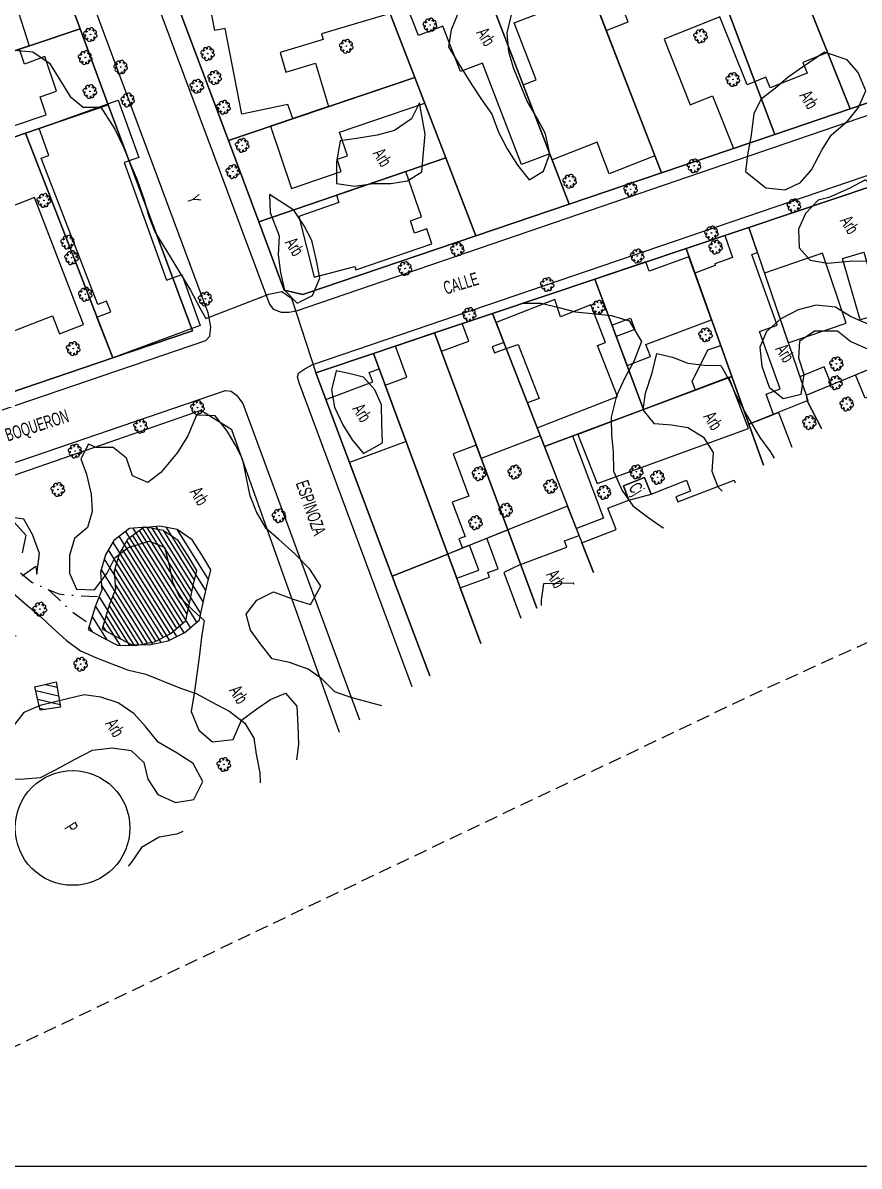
# Model space of a CAD drawing. Header units: millimetres. Extents: x 438774 to 440085, y 7202522 to 7203572.
# Drawn here: x 439303.2 to 439431.5, y 7202523.2 to 7202698.5 of the extents above; entities that cross this region are included whole.
import ezdxf

# ---------------------------------------------------------------- set-up
doc = ezdxf.new("R2010")
doc.units = ezdxf.units.MM
doc.linetypes.add('06', pattern=[3, 2, -1])
doc.linetypes.add('DASHDOT2', pattern=[0.5, 0.25, -0.125, 0, -0.125])
for name, color, linetype in [('0409', 4, 'DASHDOT2'), ('0417', 4, 'Continuous'), ('0505', 1, 'Continuous'), ('0611', 30, 'Continuous'), ('0612', 7, 'Continuous'), ('0703', 6, 'Continuous'), ('0705', 242, 'Continuous'), ('0707', 7, 'Continuous'), ('0801', 10, 'Continuous'), ('0803', 160, 'Continuous'), ('0804', 170, 'Continuous'), ('0819', 10, 'Continuous'), ('0857', 255, 'Continuous'), ('0858', 7, 'Continuous'), ('1005', 3, 'Continuous'), ('1006', 3, 'Continuous'), ('1007', 3, 'Continuous'), ('curso de agua', 4, 'Continuous')]:
    doc.layers.add(name, color=color, linetype=linetype)
doc.styles.add('02', font='swissc.ttf')

# ---------------------------------------------------------------- blocks, each defined once
blk = doc.blocks.new('09')
for p, q in [((-0.04, 0.01), (0.04, 0.01)), ((-0.02, 0.03), (0.02, 0.03)), ((0, 0.05), (0, 0.05)), ((-0.04, -0.01), (0.04, -0.01)), ((-0.02, -0.03), (0.02, -0.03))]:
    blk.add_line(p, q)
for points in [[(-0.61, 0.39), (-0.76, 0.34), (-0.88, 0.27), (-0.97, 0.13), (-1, 0), (-0.96, -0.15), (-0.88, -0.26), (-0.83, -0.31), (-0.73, -0.36), (-0.58, -0.38)], [(-0.12, 0.67), (-0.2, 0.77), (-0.32, 0.84), (-0.46, 0.87), (-0.62, 0.83), (-0.74, 0.77), (-0.81, 0.63), (-0.83, 0.49), (-0.83, 0.42), (-0.79, 0.32), (-0.69, 0.22), (-0.62, 0.16)], [(-0.41, 0.6), (-0.39, 0.72), (-0.35, 0.82), (-0.3, 0.88), (-0.18, 0.96), (-0.03, 1), (0.1, 0.96), (0.24, 0.87), (0.31, 0.75), (0.36, 0.62), (0.37, 0.55)], [(0.11, 0.66), (0.19, 0.71), (0.31, 0.78), (0.42, 0.81), (0.49, 0.81), (0.63, 0.78), (0.76, 0.7), (0.82, 0.58), (0.84, 0.41), (0.81, 0.28), (0.75, 0.16), (0.69, 0.06)], [(0.67, -0.42), (0.8, -0.38), (0.91, -0.29), (0.99, -0.14), (1.01, -0.01), (0.95, 0.14), (0.86, 0.24), (0.8, 0.29), (0.7, 0.32), (0.56, 0.34)], [(-0.14, -0.69), (-0.19, -0.75), (-0.3, -0.83), (-0.4, -0.87), (-0.48, -0.87), (-0.61, -0.83), (-0.74, -0.75), (-0.8, -0.63), (-0.83, -0.47), (-0.79, -0.33), (-0.7, -0.18), (-0.64, -0.12)], [(-0.38, -0.63), (-0.34, -0.76), (-0.26, -0.88), (-0.13, -0.97), (0.01, -1.01), (0.15, -0.97), (0.27, -0.88), (0.32, -0.83), (0.36, -0.73), (0.38, -0.57)], [(0.15, -0.7), (0.32, -0.83), (0.46, -0.87), (0.62, -0.85), (0.74, -0.79), (0.83, -0.66), (0.86, -0.52), (0.86, -0.45), (0.83, -0.34), (0.74, -0.24), (0.67, -0.18)]]:
    blk.add_lwpolyline(points)
blk.add_lwpolyline([(0, -0.05), (-0.05, 0), (0, 0.05), (0.05, 0)], close=True)

msp = doc.modelspace()

# ---------------------------------------------------------------- hatches: boundary and pattern name
at = {"layer": '0417'}
h = msp.add_hatch(dxfattribs=at)
h.set_pattern_fill('LINE', color=256, scale=10, angle=-58, style=0)
h.set_pattern_definition([(302, (-5901522.1453, 3756752.6611), (1.0600601202, 0.6623990803), [])])
h.paths.add_polyline_path([(439313.24, 7202605.45), (439315.43, 7202604.22), (439317.72, 7202603.05), (439320.48, 7202603), (439323.37, 7202603.59), (439325.92, 7202604.87), (439328.18, 7202606.83), (439328.76, 7202609.48), (439329.29, 7202612.01), (439329.9, 7202614.5), (439328.52, 7202616.8), (439327.03, 7202619.12), (439324.73, 7202620.67), (439322.08, 7202621.18), (439319.55, 7202620.96), (439317.14, 7202619.13), (439315.86, 7202616.92), (439315.1, 7202614.27), (439315.31, 7202611.53), (439314.32, 7202609.09)])
at = {"layer": '0819'}
h = msp.add_hatch(dxfattribs=at)
h.set_pattern_fill('ANSI31', color=256, scale=10, angle=-58, style=0)
h.set_pattern_definition([(347, (-5901522.1453, 3756752.6611), (0.28118881793, 1.21796258098), [])])
h.paths.add_polyline_path([(439308.3, 7202597.45), (439308.98, 7202593.55), (439305.88, 7202593.1), (439305.04, 7202596.66)])
h.paths.add_polyline_path([(439302.33, 7202604.3), (439299.36, 7202608.55), (439295.06, 7202610.29), (439292.8, 7202610.46), (439291.52, 7202605.88), (439293.43, 7202605.69), (439295.98, 7202603.89), (439298.83, 7202601.11)])
at = {"layer": 'curso de agua'}
h = msp.add_hatch(dxfattribs=at)
h.set_pattern_fill('LINE', color=256, scale=10, angle=-58, style=0)
h.set_pattern_definition([(302, (-5901520.0274, 3756752.7817), (1.0600601202, 0.6623990803), [])])
h.paths.add_polyline_path([(439315.35, 7202605.57), (439317.54, 7202604.34), (439319.84, 7202603.17), (439322.6, 7202603.12), (439325.49, 7202603.71), (439328.04, 7202604.99), (439330.3, 7202606.95), (439330.88, 7202609.6), (439331.41, 7202612.13), (439332.02, 7202614.62), (439330.64, 7202616.92), (439329.15, 7202619.24), (439326.85, 7202620.79), (439324.2, 7202621.3), (439321.67, 7202621.08), (439319.26, 7202619.25), (439317.98, 7202617.04), (439317.22, 7202614.39), (439317.43, 7202611.65), (439316.44, 7202609.21)])

# ---------------------------------------------------------------- linework, layer by layer
msp.add_lwpolyline([(440081.59, 7203556.96), (438782.49, 7203556.96), (438782.49, 7202523.15), (440081.59, 7202523.15)], close=True)
at = {"layer": '0409', "ltscale": 10, "flags": 128}
for points in [[(439248.35, 7202595.98), (439249.56, 7202597.53), (439252.14, 7202598), (439254.64, 7202598.18), (439257.21, 7202598.52), (439259.46, 7202599.88), (439261.92, 7202601.21), (439264.44, 7202602.13), (439266.9, 7202602.71), (439268.68, 7202603.09), (439272.35, 7202604.94), (439274.73, 7202606.3), (439276.84, 7202607.92), (439278.97, 7202609.5), (439281.38, 7202611.05), (439283.54, 7202612.32), (439285.59, 7202614.12), (439288.07, 7202615.66), (439290.27, 7202616.86), (439292.76, 7202617.52), (439295.3, 7202617.3), (439297.79, 7202616.68), (439300.39, 7202615.68), (439302.65, 7202614.34), (439304.62, 7202612.7), (439306.91, 7202611.68), (439308.7, 7202610.92), (439311.8, 7202610.66), (439314.9, 7202610.51)], [(439307.1, 7202611.59), (439308.74, 7202610.12), (439310.91, 7202608.08), (439313.49, 7202606.3), (439313.44, 7202606.12)]]:
    msp.add_lwpolyline(points, dxfattribs=at)
at = {"layer": '0417', "linetype": 'Continuous', "flags": 128}
msp.add_lwpolyline([(439313.24, 7202605.45), (439315.43, 7202604.22), (439317.72, 7202603.05), (439320.48, 7202603), (439323.37, 7202603.59), (439325.92, 7202604.87), (439328.18, 7202606.83), (439328.76, 7202609.48), (439329.29, 7202612.01), (439329.9, 7202614.5), (439328.52, 7202616.8), (439327.03, 7202619.12), (439324.73, 7202620.67), (439322.08, 7202621.18), (439319.55, 7202620.96), (439317.14, 7202619.13), (439315.86, 7202616.92), (439315.1, 7202614.27), (439315.31, 7202611.53), (439314.32, 7202609.09), (439313.24, 7202605.45)], close=True, dxfattribs=at)
at = {"layer": '0505', "linetype": 'Continuous', "flags": 128}
for points, elevation in [([(439301.86, 7202694.31), (439304.74, 7202694.06), (439307.27, 7202692.36), (439308.87, 7202689.79), (439310.48, 7202687.23), (439312.47, 7202685.57), (439315.15, 7202685.59), (439317.32, 7202682.2), (439318.66, 7202679.44), (439319.66, 7202676.95), (439320.74, 7202674.44), (439321.82, 7202671.4), (439322.52, 7202668.83), (439323.43, 7202666.48), (439324.84, 7202664.24), (439326.2, 7202661.95), (439327.53, 7202659.77), (439328.93, 7202657.53), (439330.36, 7202654.81), (439331.26, 7202653.17), (439340.95, 7202656.91), (439342.94, 7202657.3), (439344.43, 7202656.31), (439348.15, 7202644.85), (439379.9, 7202655.51), (439382.73, 7202655.53), (439385.42, 7202654.87), (439387.97, 7202654.18), (439390.51, 7202653.96), (439393.47, 7202653.65), (439396.22, 7202652.83), (439398.1, 7202649.66), (439396.91, 7202646.59), (439395.57, 7202644.15), (439394.27, 7202641.33), (439393.45, 7202638.05), (439393.49, 7202635.29), (439393.73, 7202632.75), (439393.83, 7202629.73), (439395.16, 7202626.81), (439396.75, 7202624.45), (439399.21, 7202622.6), (439401.43, 7202621.05), (439401.48, 7202621.02)], 95), ([(439301.87, 7202621.94), (439303.66, 7202619.94), (439303.08, 7202617.25)], 100), ([(439301.72, 7202611.02), (439303.78, 7202609.26), (439305.89, 7202607.48), (439307.78, 7202605.69), (439309.83, 7202603.85), (439312.05, 7202602.21), (439314.48, 7202601.12), (439316.86, 7202600.2), (439319.23, 7202599.3), (439322.06, 7202598.64), (439324.46, 7202597.63), (439327.37, 7202596.48), (439329.8, 7202595.67), (439332.13, 7202594.37), (439334.93, 7202592.9), (439337.26, 7202591.1), (439338.63, 7202588.82), (439339.01, 7202586.34), (439339.56, 7202583.5), (439339.62, 7202581.97)], 100)]:
    msp.add_lwpolyline(points, dxfattribs=dict(at, elevation=elevation))
at = {"layer": '0611', "linetype": 'Continuous', "flags": 128}
for points in [[(439182.51, 7202602.04), (439182.79, 7202601.47), (439183.32, 7202600.85), (439184.55, 7202600.2), (439186.07, 7202600.38), (439187.54, 7202600.81), (439331.25, 7202649.79), (439331.86, 7202650.46), (439332.05, 7202651.89), (439331.63, 7202654.03), (439330.39, 7202657.29), (439266.82, 7202828.04), (439266.21, 7202828.93), (439265.37, 7202829.43), (439264.01, 7202829.52), (439263.08, 7202829.31), (439187.59, 7202801.37), (439124.77, 7202778.39)], [(439311.61, 7202740.8), (439310.94, 7202740.27), (439310.45, 7202739.26), (439310.35, 7202738.28), (439310.42, 7202737.54), (439310.73, 7202736.54), (439341.01, 7202655.38), (439341.58, 7202654.6), (439342.8, 7202654.12), (439344, 7202654.13), (439345.16, 7202654.36), (439467.16, 7202696.13)], [(439362.92, 7202596.68), (439345.59, 7202643.29), (439345.33, 7202644.22), (439345.56, 7202644.86), (439346.43, 7202645.44), (439347.7, 7202646.13), (439471.97, 7202688.5)], [(439187.22, 7202589.96), (439187.44, 7202590.91), (439187.98, 7202591.57), (439188.68, 7202592.04), (439190.1, 7202592.82), (439334.27, 7202642.14), (439335.18, 7202642.04), (439335.95, 7202641.43), (439336.95, 7202640.14), (439354.85, 7202591.59)]]:
    msp.add_lwpolyline(points, dxfattribs=at)
at = {"layer": '0703', "linetype": 'Continuous', "flags": 128}
for points in [[(439417.79, 7202774.32), (439414.25, 7202773.13), (439395.46, 7202766.84), (439369.14, 7202758.02), (439355.16, 7202753.34), (439340.93, 7202748.57), (439314.42, 7202739.69), (439313.45, 7202737.28), (439317.79, 7202725.71), (439322.66, 7202712.69), (439327.13, 7202700.75), (439334.72, 7202680.48), (439339.4, 7202667.98), (439343.31, 7202657.52), (439346.15, 7202656.85), (439372.69, 7202665.86), (439387, 7202670.71), (439401.18, 7202675.52), (439418.58, 7202681.42), (439430.1, 7202685.33), (439441.24, 7202689.1)], [(439148.66, 7202708.97), (439156.23, 7202686.85), (439162.61, 7202668.21), (439168.98, 7202649.62), (439176.53, 7202627.89), (439184.97, 7202603.54), (439186.37, 7202602.77), (439225.64, 7202616.1), (439244.08, 7202622.36), (439269.31, 7202630.94), (439301.08, 7202641.72), (439316.98, 7202647.13), (439329.21, 7202651.28), (439316.31, 7202685.95), (439311.97, 7202697.61), (439304.47, 7202717.73)], [(439473.06, 7202686.77), (439464.54, 7202683.91), (439448.11, 7202678.4), (439433.72, 7202673.57), (439414.57, 7202667.15), (439404.93, 7202663.9), (439390.92, 7202659.2), (439375.25, 7202653.95), (439366.36, 7202650.96), (439356.99, 7202647.81), (439348.15, 7202644.85), (439359.87, 7202613.64), (439365.61, 7202598.37)]]:
    msp.add_lwpolyline(points, dxfattribs=at)
at = {"layer": '0705', "linetype": 'Continuous', "flags": 128}
for points in [[(439413.67, 7202726.49), (439429.7, 7202732.87), (439430.5, 7202733.29), (439434.39, 7202723.09), (439446.64, 7202690.94), (439441.24, 7202689.1), (439430.1, 7202685.33)], [(439405.31, 7202723.58), (439411.65, 7202725.84), (439413.67, 7202726.49), (439430.1, 7202685.33), (439418.58, 7202681.42), (439406.99, 7202712.02), (439408.14, 7202715.77)], [(439385.27, 7202716.47), (439405.31, 7202723.58), (439408.14, 7202715.77), (439406.99, 7202712.02), (439418.58, 7202681.42), (439401.18, 7202675.52)], [(439232.86, 7202692.73), (439257.37, 7202701.29), (439304.47, 7202717.73), (439311.97, 7202697.61), (439261.84, 7202680.8), (439250.38, 7202676.95), (439239.99, 7202673.46)], [(439371.29, 7202711.49), (439385.27, 7202716.47), (439401.18, 7202675.52), (439387, 7202670.71)], [(439327.13, 7202700.75), (439355.42, 7202710.67), (439357.06, 7202706.44), (439363.33, 7202690.16), (439334.72, 7202680.48)], [(439357.06, 7202706.44), (439371.29, 7202711.49), (439387, 7202670.71), (439372.69, 7202665.86), (439368.07, 7202677.83), (439363.33, 7202690.16)], [(439261.84, 7202680.8), (439311.97, 7202697.61), (439316.31, 7202685.95), (439303.58, 7202681.6), (439287.82, 7202676.19), (439270.34, 7202670.21), (439266.01, 7202668.73)], [(439334.72, 7202680.48), (439363.33, 7202690.16), (439368.07, 7202677.83), (439339.4, 7202667.98)], [(439303.58, 7202681.6), (439316.31, 7202685.95), (439329.21, 7202651.28), (439316.98, 7202647.13)], [(439287.82, 7202676.19), (439303.58, 7202681.6), (439316.98, 7202647.13), (439301.08, 7202641.72)], [(439339.4, 7202667.98), (439368.07, 7202677.83), (439372.69, 7202665.86), (439346.15, 7202656.85), (439343.31, 7202657.52)], [(439404.93, 7202663.9), (439414.57, 7202667.15), (439423.34, 7202641.4), (439423.62, 7202640.6), (439423.54, 7202640.56), (439414.59, 7202636.95), (439411.96, 7202644.29)], [(439390.92, 7202659.2), (439404.93, 7202663.9), (439411.96, 7202644.29), (439398.42, 7202639.23)], [(439375.25, 7202653.95), (439390.92, 7202659.2), (439398.42, 7202639.23), (439383.2, 7202633.53)], [(439366.36, 7202650.96), (439375.25, 7202653.95), (439383.2, 7202633.53), (439386.75, 7202624.41), (439377.59, 7202620.74)], [(439356.99, 7202647.81), (439366.36, 7202650.96), (439377.59, 7202620.74), (439368.37, 7202617.04)], [(439356.99, 7202647.81), (439368.37, 7202617.04), (439359.87, 7202613.64), (439348.15, 7202644.85)]]:
    msp.add_lwpolyline(points, close=True, dxfattribs=at)
for points in [[(439443.1, 7202647.3), (439442.4, 7202649.26), (439433.72, 7202673.57), (439414.57, 7202667.15), (439423.34, 7202641.4), (439423.54, 7202640.56), (439425.7, 7202636.31)], [(439416.83, 7202630.7), (439414.59, 7202636.95), (439411.96, 7202644.29), (439398.42, 7202639.23), (439383.2, 7202633.53), (439386.75, 7202624.41), (439377.59, 7202620.74), (439382.04, 7202608.74)], [(439425.7, 7202636.31), (439423.54, 7202640.56), (439414.59, 7202636.95), (439416.83, 7202630.7)], [(439382.04, 7202608.74), (439377.59, 7202620.74), (439368.37, 7202617.04), (439373.45, 7202603.33)], [(439373.45, 7202603.33), (439368.37, 7202617.04), (439359.87, 7202613.64), (439365.61, 7202598.37)]]:
    msp.add_lwpolyline(points, dxfattribs=at)
at = {"layer": '0707', "linetype": 'Continuous', "flags": 128}
for points in [[(439147.08, 7202784.01), (439177.95, 7202795.49), (439210.32, 7202807.52), (439225.7, 7202813.24), (439263.44, 7202827.27), (439264.42, 7202825.26), (439267.89, 7202815.94), (439276.03, 7202794.1), (439289.75, 7202757.25), (439298.34, 7202734.18), (439304.47, 7202717.73), (439311.97, 7202697.61), (439316.31, 7202685.95), (439303.58, 7202681.6), (439287.82, 7202676.19), (439270.34, 7202670.21), (439257.5, 7202665.81), (439254.64, 7202664.84)], [(439395.46, 7202766.84), (439411.65, 7202725.84), (439413.67, 7202726.49), (439430.1, 7202685.33)], [(439369.14, 7202758.02), (439385.27, 7202716.47), (439401.18, 7202675.52)], [(439355.16, 7202753.34), (439371.29, 7202711.49), (439387, 7202670.71)], [(439314.42, 7202739.69), (439313.45, 7202737.28), (439317.79, 7202725.71), (439322.66, 7202712.69), (439327.13, 7202700.75), (439334.72, 7202680.48), (439339.4, 7202667.98), (439343.31, 7202657.52), (439346.15, 7202656.85), (439372.69, 7202665.86), (439387, 7202670.71), (439401.18, 7202675.52), (439430.1, 7202685.33), (439441.24, 7202689.1), (439446.64, 7202690.94), (439466.24, 7202697.58)], [(439317.79, 7202725.71), (439346.01, 7202735.1), (439350.76, 7202722.8), (439355.42, 7202710.67), (439357.06, 7202706.44), (439363.33, 7202690.16), (439368.07, 7202677.83), (439372.69, 7202665.86)], [(439311.97, 7202697.61), (439250.38, 7202676.95), (439239.99, 7202673.46), (439168.98, 7202649.62), (439176.53, 7202627.89), (439184.97, 7202603.54), (439186.37, 7202602.77), (439244.08, 7202622.36), (439269.31, 7202630.94), (439316.98, 7202647.13)], [(439363.33, 7202690.16), (439334.72, 7202680.48)], [(439365.61, 7202598.37), (439359.87, 7202613.64), (439348.15, 7202644.85), (439356.99, 7202647.81), (439366.36, 7202650.96), (439375.25, 7202653.95), (439390.92, 7202659.2), (439404.93, 7202663.9), (439414.57, 7202667.15), (439433.72, 7202673.57), (439448.11, 7202678.4), (439464.54, 7202683.91), (439473.06, 7202686.77)], [(439316.98, 7202647.13), (439303.58, 7202681.6)], [(439339.4, 7202667.98), (439368.07, 7202677.83)], [(439414.57, 7202667.15), (439423.34, 7202641.4), (439423.62, 7202640.6), (439423.54, 7202640.56), (439414.59, 7202636.95)], [(439404.93, 7202663.9), (439411.96, 7202644.29), (439414.59, 7202636.95), (439416.83, 7202630.7)], [(439390.92, 7202659.2), (439398.42, 7202639.23)], [(439375.25, 7202653.95), (439383.2, 7202633.53), (439386.75, 7202624.41), (439390.72, 7202614.23)], [(439366.36, 7202650.96), (439377.59, 7202620.74), (439382.04, 7202608.74)], [(439423.34, 7202641.4), (439442.4, 7202649.26)], [(439356.99, 7202647.81), (439368.37, 7202617.04), (439373.45, 7202603.33)], [(439383.2, 7202633.53), (439398.42, 7202639.23), (439411.96, 7202644.29)], [(439423.54, 7202640.56), (439425.7, 7202636.31)], [(439335.27, 7202636.09), (439330.51, 7202639.04), (439314.03, 7202633.33), (439300.79, 7202628.75), (439263.76, 7202615.92), (439241.3, 7202608.13), (439189.99, 7202590.35), (439189.39, 7202588.88), (439212.13, 7202523.15)], [(439351.78, 7202589.65), (439335.27, 7202636.09)], [(439386.75, 7202624.41), (439377.59, 7202620.74), (439368.37, 7202617.04), (439359.87, 7202613.64)]]:
    msp.add_lwpolyline(points, dxfattribs=at)
at = {"layer": '0801', "linetype": 'Continuous', "flags": 128}
for points in [[(439421.34, 7202707.27), (439426.65, 7202693.95), (439422.84, 7202692.43), (439423.49, 7202690.81), (439417.82, 7202688.54), (439417.17, 7202690.17), (439414.31, 7202689.02), (439410.14, 7202699.45), (439401.56, 7202696.02), (439405.58, 7202685.96), (439408.97, 7202687.32), (439412.19, 7202679.26), (439401.18, 7202675.52), (439392.69, 7202697.37), (439396.03, 7202698.66), (439393.89, 7202704.17), (439406.53, 7202709.08), (439413.78, 7202714.53), (439420.46, 7202709.47), (439418.05, 7202707.22), (439421.34, 7202707.27)], [(439278.9, 7202709.33), (439286.76, 7202711.55), (439287.53, 7202709.1), (439298.51, 7202712.62), (439304.18, 7202695), (439293.09, 7202691.28), (439292.06, 7202694.36), (439289.7, 7202693.57), (439290.31, 7202691.74), (439286.82, 7202690.58), (439284.36, 7202697.94), (439277.06, 7202695.49), (439273.95, 7202704.75), (439279.76, 7202706.68), (439278.9, 7202709.33)], [(439359.55, 7202699.97), (439349.02, 7202696.82), (439349.27, 7202695.97), (439342.65, 7202693.99), (439343.55, 7202690.97), (439348.11, 7202692.33), (439350.11, 7202685.69), (439344.61, 7202683.83), (439343.87, 7202686.01), (439336.81, 7202684.51), (439334.25, 7202697.67), (439332.63, 7202697.37), (439331.7, 7202702.35), (439352.54, 7202709.65), (439353.93, 7202705.1), (439357.46, 7202705.4), (439359.55, 7202699.97)], [(439357.06, 7202706.44), (439372.69, 7202665.86), (439387, 7202670.71), (439384.02, 7202678.45), (439379.71, 7202676.79), (439373.72, 7202692.36), (439370.32, 7202691.05), (439367.63, 7202698.04), (439363.87, 7202696.6), (439362.28, 7202700.73), (439366.48, 7202702.34), (439362.62, 7202708.42), (439357.06, 7202706.44)], [(439390.46, 7202703.14), (439400.17, 7202678.11), (439393.16, 7202675.38), (439391.3, 7202680.2), (439384.38, 7202677.51), (439379.95, 7202689.02), (439381.96, 7202689.79), (439378.59, 7202698.53), (439390.46, 7202703.14)], [(439302.68, 7202694.5), (439272.54, 7202684.38), (439274.43, 7202678.73), (439283.14, 7202681.66), (439282.91, 7202682.36), (439290.65, 7202684.96), (439292.45, 7202679.59), (439306.8, 7202684.41), (439305.86, 7202687.19), (439308.35, 7202688.03), (439306.57, 7202693.34), (439303.46, 7202692.2), (439302.68, 7202694.5)], [(439363.33, 7202690.16), (439341.19, 7202682.67), (439344.42, 7202673.13), (439352.03, 7202675.71), (439351.4, 7202677.59), (439353.01, 7202678.14), (439351.77, 7202681.78), (439364.86, 7202686.19), (439363.33, 7202690.16)], [(439305.71, 7202682.32), (439317.84, 7202686.67), (439320.98, 7202677.89), (439318.76, 7202677.11), (439325.22, 7202659.07), (439327.61, 7202659.93), (439330.42, 7202652.11), (439316.98, 7202647.13), (439314.56, 7202653.36), (439316.67, 7202654.19), (439316.02, 7202655.85), (439314.69, 7202655.34), (439305.99, 7202677.75), (439307.19, 7202678.17), (439305.71, 7202682.32)], [(439287.82, 7202676.19), (439297.96, 7202649.82), (439307.74, 7202653.6), (439308.81, 7202650.83), (439312.52, 7202652.25), (439305.01, 7202671.71), (439300.95, 7202670.14), (439301.73, 7202668.1), (439296.23, 7202665.97), (439291.78, 7202677.55), (439287.82, 7202676.19)], [(439347.88, 7202659.53), (439354.14, 7202661.13), (439354.26, 7202660.63), (439365.96, 7202664.62), (439365.18, 7202666.92), (439363.29, 7202666.27), (439362.64, 7202668.16), (439364.36, 7202668.75), (439361.97, 7202675.74), (439351.3, 7202672.07), (439351.68, 7202670.97), (439345.51, 7202668.84), (439347.88, 7202659.53)], [(439406.27, 7202660.14), (439414.59, 7202636.95), (439418.33, 7202638.46), (439417.21, 7202641.59), (439419.36, 7202642.36), (439416.2, 7202651.17), (439418.91, 7202652.15), (439415.03, 7202662.98), (439415.89, 7202663.28), (439414.57, 7202667.15), (439410.88, 7202665.9), (439412.08, 7202662.53), (439409.33, 7202661.56), (439409.42, 7202661.28), (439406.27, 7202660.14)], [(439416.96, 7202660.14), (439420.61, 7202649.42), (439429.5, 7202652.46), (439425.86, 7202663.18), (439416.96, 7202660.14)], [(439431.64, 7202652.97), (439428.93, 7202662.4), (439432.2, 7202663.33), (439434.92, 7202653.91), (439431.64, 7202652.97)], [(439390.92, 7202659.2), (439393.56, 7202652.16), (439396.42, 7202653.23), (439397.07, 7202651.48), (439394.22, 7202650.41), (439395.89, 7202645.98), (439399.48, 7202647.33), (439398.78, 7202649.18), (439408.84, 7202652.98), (439405.38, 7202662.62), (439399.27, 7202660.44), (439398.77, 7202661.84), (439390.92, 7202659.2)], [(439375.79, 7202652.55), (439377.34, 7202648.59), (439379.16, 7202649.18), (439382.38, 7202640.91), (439380.6, 7202640.22), (439382.09, 7202636.39), (439394.41, 7202641.19), (439391.35, 7202649.03), (439392.56, 7202649.5), (439390.31, 7202655.27), (439385.67, 7202653.45), (439384.83, 7202656.07), (439375.79, 7202652.55)], [(439377.34, 7202648.59), (439382.55, 7202635.19), (439373.52, 7202631.68), (439367.41, 7202648.14), (439371.62, 7202649.7), (439370.61, 7202652.39), (439375.25, 7202653.95), (439376.98, 7202649.51), (439375.2, 7202648.82), (439375.54, 7202647.89), (439377.34, 7202648.59)], [(439366.36, 7202650.96), (439372.76, 7202633.74), (439369.22, 7202632.42), (439371.63, 7202625.93), (439369.07, 7202624.98), (439371.04, 7202619.71), (439370.1, 7202619.36), (439370.62, 7202617.94), (439368.37, 7202617.04), (439358.78, 7202642.96), (439362.11, 7202644.19), (439360.35, 7202648.95), (439366.36, 7202650.96)], [(439410.26, 7202649.03), (439411.96, 7202644.29), (439406.37, 7202642.2), (439405.87, 7202643.52), (439408.27, 7202648.35), (439410.26, 7202649.03)], [(439356.99, 7202647.81), (439348.15, 7202644.85), (439349.69, 7202640.75), (439356.87, 7202643.45), (439356.33, 7202644.9), (439357.85, 7202645.47), (439356.99, 7202647.81)], [(439423.34, 7202641.4), (439427.23, 7202643.01), (439426.1, 7202645.76), (439422.37, 7202644.25), (439423.34, 7202641.4)], [(439388.35, 7202635.38), (439391.28, 7202627.86), (439414.49, 7202636.32), (439411.5, 7202644.19), (439388.35, 7202635.38)], [(439388.11, 7202620.94), (439383.2, 7202633.53), (439387.53, 7202635.16), (439392.25, 7202622.56), (439388.11, 7202620.94)], [(439388.11, 7202620.94), (439383.2, 7202633.53), (439387.53, 7202635.16), (439392.25, 7202622.56), (439388.11, 7202620.94)], [(439368.37, 7202617.04), (439361.98, 7202634.32), (439353.31, 7202631.11), (439359.87, 7202613.64), (439368.37, 7202617.04)], [(439386.75, 7202624.41), (439377.59, 7202620.74), (439379.55, 7202615.44), (439386.66, 7202618.08), (439386.3, 7202619.08), (439388.52, 7202619.89), (439386.75, 7202624.41)], [(439368.37, 7202617.04), (439369.75, 7202613.33), (439373.13, 7202614.58), (439371.7, 7202618.38), (439368.37, 7202617.04)]]:
    msp.add_lwpolyline(points, close=True, dxfattribs=at)
for points in [[(439434.13, 7202641.64), (439432.42, 7202640.94), (439430.94, 7202644.54), (439442.4, 7202649.26), (439443.1, 7202647.3)], [(439416.83, 7202630.7), (439414.59, 7202636.95), (439419.11, 7202638.77), (439421.18, 7202633.46)], [(439390.72, 7202614.23), (439388.95, 7202618.77), (439394.21, 7202620.8), (439392.93, 7202624.06), (439396.18, 7202625.31), (439395.32, 7202627.53), (439398.58, 7202628.79), (439399.56, 7202626.25), (439404.99, 7202628.36), (439405.64, 7202626.7), (439403.37, 7202625.81), (439403.67, 7202625.04), (439412.32, 7202628.39), (439412.48, 7202627.96)], [(439373.45, 7202603.33), (439370.3, 7202611.84), (439374.8, 7202613.51), (439374.54, 7202614.21), (439376.1, 7202614.79), (439374.4, 7202619.46), (439377.59, 7202620.74), (439379.55, 7202615.44), (439376.98, 7202614.23), (439379.58, 7202607.2)], [(439365.61, 7202598.37), (439359.87, 7202613.64), (439368.37, 7202617.04), (439373.45, 7202603.33)]]:
    msp.add_lwpolyline(points, dxfattribs=at)
at = {"layer": '0803'}
msp.add_circle((439310.82, 7202575.03), 8.8, dxfattribs=at)
at = {"layer": '0819', "linetype": 'Continuous', "flags": 128}
msp.add_lwpolyline([(439308.3, 7202597.45), (439308.98, 7202593.55), (439305.88, 7202593.1), (439305.04, 7202596.66), (439308.3, 7202597.45)], close=True, dxfattribs=at)
at = {"layer": '0857', "linetype": 'Continuous', "flags": 128}
msp.add_lwpolyline([(439396.18, 7202625.31), (439399.56, 7202626.25), (439398.58, 7202628.79), (439395.32, 7202627.53), (439396.18, 7202625.31)], close=True, dxfattribs=at)
at = {"layer": '1005'}
for points in [[(439370.01, 7202700.14), (439368.9, 7202697.45), (439368.49, 7202694.83), (439370.11, 7202692.13), (439372.09, 7202689.03), (439373.46, 7202686.9), (439375.12, 7202684.54), (439376.17, 7202681.76), (439377.47, 7202679.18), (439379.06, 7202676.69), (439380.86, 7202674.45), (439383.07, 7202675.78), (439384.04, 7202678.43), (439383.38, 7202681.5), (439382.16, 7202683.78), (439380.58, 7202686.53), (439379.47, 7202689.1), (439378.46, 7202691.63), (439377.74, 7202694.09), (439377.49, 7202696.97), (439378.18, 7202699.77)], [(439410.46, 7202626.69), (439409.88, 7202627.32), (439408.94, 7202629.69), (439409.15, 7202632.64), (439407.7, 7202634.87), (439405.19, 7202636.42), (439402.69, 7202636.81), (439400.08, 7202637.02), (439398.37, 7202639.17), (439398.72, 7202641.73), (439399.72, 7202644.86), (439400.43, 7202647.81), (439402.88, 7202647.26), (439405.21, 7202646.32), (439407.69, 7202646.04), (439410.25, 7202645.98), (439411.55, 7202643.72), (439412.65, 7202641.24), (439414.28, 7202638.27), (439416.27, 7202634.94), (439417.85, 7202632.77), (439418.44, 7202631.73)], [(439358.25, 7202593.74), (439356.18, 7202594.32), (439353.52, 7202595.04), (439351.07, 7202595.92), (439349.08, 7202597.89), (439346.98, 7202599.36), (439344.1, 7202600.4), (439341.43, 7202600.96), (439339.61, 7202603.34), (439338.13, 7202605.36), (439337.48, 7202607.8), (439339.09, 7202609.98), (439341.65, 7202611.27), (439344.69, 7202610.12), (439347.3, 7202609.31), (439348.92, 7202612.09), (439347.24, 7202614.71), (439344.93, 7202617.08), (439342.44, 7202619.31), (439340.51, 7202620.95), (439339.02, 7202623.51), (439338.05, 7202625.96), (439337.48, 7202628.93), (439336.93, 7202631.49), (439335.84, 7202633.76), (439334.5, 7202636), (439332.71, 7202638.22), (439329.83, 7202638.37), (439328.52, 7202635.19), (439326.92, 7202632.64), (439324.38, 7202629.55), (439322.38, 7202628.03), (439320.02, 7202629.05), (439319.11, 7202631.75), (439317.04, 7202633.37), (439314.47, 7202633.41), (439313.27, 7202633.92), (439312.1, 7202631.67), (439312.95, 7202629.31), (439313.7, 7202626.21), (439313.85, 7202623.55), (439313.12, 7202621.1), (439311.1, 7202619.41), (439310.33, 7202616.84), (439310.34, 7202614.13), (439311.43, 7202611.67), (439314.19, 7202611.53), (439316.15, 7202614.09), (439317.32, 7202616.48), (439319.36, 7202618.07), (439322.56, 7202619.04), (439324.91, 7202618.09), (439325.62, 7202615.35), (439326.16, 7202612.78), (439327.22, 7202610.46), (439329.16, 7202608.52), (439331.02, 7202606.84), (439330.58, 7202604.27), (439330.26, 7202601.21), (439329.51, 7202596.02), (439329.02, 7202592.89), (439330.17, 7202590.01), (439332.31, 7202588.23), (439335.48, 7202588.6), (439336.73, 7202591.56), (439339.1, 7202593.29), (439341.19, 7202594.73), (439343.51, 7202595.68), (439345.23, 7202593.71), (439345.4, 7202590.67), (439345.49, 7202587.88), (439345.19, 7202585.48)], [(439303.11, 7202613.72), (439305.19, 7202615.16), (439305.34, 7202613.97), (439305.73, 7202617.11), (439304.67, 7202620.04), (439303.33, 7202622.4), (439300.8, 7202622.77)], [(439383.08, 7202612.49), (439382.72, 7202609.98), (439382.69, 7202609.16)], [(439387.78, 7202612.38), (439387.67, 7202612.56), (439383.08, 7202612.49)], [(439300.33, 7202582.5), (439303.39, 7202582.58), (439305.89, 7202582.76), (439308.22, 7202583.95), (439311.13, 7202585.55), (439313.9, 7202586.96), (439316.89, 7202587.31), (439319.8, 7202586.93), (439321.74, 7202585.09), (439322.37, 7202582.5), (439323.88, 7202580.15), (439326.63, 7202578.93), (439329.43, 7202579.39), (439330.81, 7202582.17), (439329.3, 7202584.9), (439326.85, 7202586.48), (439323.94, 7202588.19), (439322.03, 7202590.61), (439320.25, 7202592.54), (439317.83, 7202594.22), (439315.18, 7202595.08), (439312.61, 7202595.45), (439310.03, 7202594.85), (439305.86, 7202593.79), (439303.36, 7202592.76), (439301.72, 7202590.64)], [(439327.72, 7202574.46), (439326.81, 7202574.08), (439324.12, 7202573.59), (439321.4, 7202572.05), (439319.87, 7202569.76), (439319.37, 7202569.18)]]:
    msp.add_lwpolyline(points, dxfattribs=at)
for points in [[(439426.15, 7202694.03), (439422.8, 7202691.72), (439420.58, 7202690.17), (439418.66, 7202688.48), (439416.47, 7202686.83), (439415.32, 7202684.61), (439414.92, 7202681.28), (439414.37, 7202678.29), (439414.04, 7202675.74), (439417.18, 7202673.24), (439420.12, 7202672.91), (439422.51, 7202674.02), (439424.2, 7202675.96), (439425.75, 7202678.99), (439427.2, 7202681.31), (439429.74, 7202683.5), (439431.39, 7202685.52), (439432.51, 7202688.07), (439431.32, 7202690.89), (439429.67, 7202692.83)], [(439364.06, 7202686.27), (439362.82, 7202683.8), (439360.2, 7202681.99), (439357.55, 7202681.29), (439354.39, 7202680.78), (439351.86, 7202680.44), (439351.31, 7202677.22), (439351.31, 7202673.86), (439354.13, 7202673.48), (439356.99, 7202673.89), (439359.63, 7202673.89), (439362.23, 7202674.28), (439364.41, 7202675.66), (439364.64, 7202678.66), (439364.92, 7202681.45)], [(439425.22, 7202671.3), (439423.24, 7202669.28), (439422.21, 7202666.87), (439422.27, 7202664.03), (439423.96, 7202662.14), (439426.65, 7202661.65), (439430.51, 7202662.01), (439433.68, 7202661.99), (439436.5, 7202661.89), (439436.89, 7202664.87), (439435.96, 7202667.52), (439435.46, 7202670.32), (439434.39, 7202672.67), (439432.48, 7202674.45), (439429.96, 7202673.13), (439426.85, 7202671.74)], [(439341.01, 7202672.2), (439341.14, 7202669.44), (439342.52, 7202665.86), (439342.38, 7202662.96), (439342.7, 7202660.24), (439343.36, 7202657.51), (439345.27, 7202655.52), (439347.61, 7202656.69), (439348.77, 7202659.38), (439348.22, 7202662.09), (439347.51, 7202665.12), (439346.33, 7202667.4), (439344.79, 7202669.78)], [(439435.53, 7202649.78), (439433.78, 7202651.91), (439430.18, 7202653.48), (439427.86, 7202654.93), (439424.87, 7202655.2), (439422.15, 7202654.48), (439419.47, 7202653.12), (439417.28, 7202651.2), (439416.23, 7202648.76), (439416.54, 7202645.87), (439417.67, 7202642.64), (439419.85, 7202640.89), (439422.57, 7202641.58), (439423.04, 7202644.58), (439422.25, 7202647.11), (439422.37, 7202649.77), (439424.65, 7202651.29), (439428.16, 7202651.3), (439430.22, 7202649.65), (439433.22, 7202648.33)], [(439351.26, 7202645.13), (439350.54, 7202642.24), (439350.99, 7202639.55), (439352.27, 7202636.86), (439353.7, 7202634.56), (439355.44, 7202632.48), (439358.37, 7202634.09), (439358.27, 7202637.04), (439358.22, 7202639.95), (439357.19, 7202642.23), (439355.44, 7202644.15), (439352.98, 7202644.78)]]:
    msp.add_lwpolyline(points, close=True, dxfattribs=at)
at = {"layer": 'curso de agua', "linetype": '06', "elevation": 60, "flags": 128}
msp.add_lwpolyline([(439506.78, 7202636.83), (439506.76, 7202636.82), (439416.7, 7202596.19), (439263.51, 7202523.15)], dxfattribs=at)
at = {"layer": 'curso de agua', "linetype": 'Continuous', "elevation": 60, "flags": 128}
msp.add_lwpolyline([(439315.35, 7202605.57), (439317.54, 7202604.34), (439319.84, 7202603.17), (439322.6, 7202603.12), (439325.49, 7202603.71), (439328.04, 7202604.99), (439330.3, 7202606.95), (439330.88, 7202609.6), (439331.41, 7202612.13), (439332.02, 7202614.62), (439330.64, 7202616.92), (439329.15, 7202619.24), (439326.85, 7202620.79), (439324.2, 7202621.3), (439321.67, 7202621.08), (439319.26, 7202619.25), (439317.98, 7202617.04), (439317.22, 7202614.39), (439317.43, 7202611.65), (439316.44, 7202609.21), (439315.35, 7202605.57)], close=True, dxfattribs=at)

# ---------------------------------------------------------------- block references
at = {"layer": '1007', "rotation": 302}
for p in [(439365.67, 7202698.2), (439313.56, 7202696.74), (439407.18, 7202696.5), (439352.83, 7202694.95), (439312.76, 7202693.21), (439331.56, 7202693.82), (439318.22, 7202691.74), (439332.63, 7202690.14), (439412.13, 7202689.84), (439313.49, 7202688), (439329.9, 7202688.81), (439319.3, 7202686.7), (439334, 7202685.58), (439336.86, 7202679.74), (439335.42, 7202675.71), (439406.17, 7202676.6), (439387.1, 7202674.24), (439396.45, 7202672.99), (439306.43, 7202671.29), (439421.5, 7202670.48), (439310.09, 7202664.9), (439408.84, 7202666.3), (439369.87, 7202663.78), (439409.49, 7202664.14), (439310.67, 7202662.51), (439397.45, 7202662.77), (439361.83, 7202660.85), (439383.66, 7202658.4), (439312.79, 7202656.89), (439331.19, 7202656.19), (439391.46, 7202654.91), (439371.69, 7202653.81), (439407.93, 7202650.68), (439310.94, 7202648.57), (439428.01, 7202646.23), (439427.9, 7202643.33), (439330, 7202639.51), (439429.6, 7202640.06), (439423.87, 7202637.22), (439321.27, 7202636.66), (439311.22, 7202632.85), (439373.18, 7202629.39), (439378.67, 7202629.63), (439397.33, 7202629.67), (439400.58, 7202628.81), (439308.58, 7202626.95), (439384.15, 7202627.42), (439392.37, 7202626.51), (439342.51, 7202622.93), (439377.29, 7202623.79), (439372.64, 7202621.87), (439305.82, 7202608.6), (439312.08, 7202600.15), (439334.05, 7202584.77)]:
    msp.add_blockref('09', p, dxfattribs=at)

# ---------------------------------------------------------------- texts
at = {"layer": '0612', "style": '02', "width": 0.75}
for s, rotation, p in [('Y', 289, (439328.33, 7202671.7)), ('CALLE', 17, (439368.09, 7202656.82)), ('BOQUERON', 18, (439300.89, 7202634.29)), ('ESPINOZA', 289, (439345.03, 7202627.92))]:
    msp.add_text(s, height=2, rotation=rotation, dxfattribs=at).set_placement(p)
at = {"layer": '0804', "style": '02', "width": 0.75}
msp.add_text('P', height=2, rotation=302, dxfattribs=at).set_placement((439309.49, 7202575.05))
at = {"layer": '0858', "style": '02', "width": 0.75}
msp.add_text('Cj', height=2, rotation=302, dxfattribs=at).set_placement((439396.04, 7202627.22))
at = {"layer": '1006', "style": '02', "width": 0.75}
for p in [(439372.69, 7202697), (439422.26, 7202687.36), (439356.8, 7202678.5), (439428.47, 7202668.17), (439343.32, 7202664.8), (439418.56, 7202648.48), (439353.68, 7202639.32), (439407.53, 7202638.1), (439328.73, 7202626.55), (439383.42, 7202613.87), (439334.77, 7202596.11), (439315.78, 7202591.02)]:
    msp.add_text('Arb', height=2, rotation=302, dxfattribs=at).set_placement(p)

doc.saveas('drawing.dxf')
